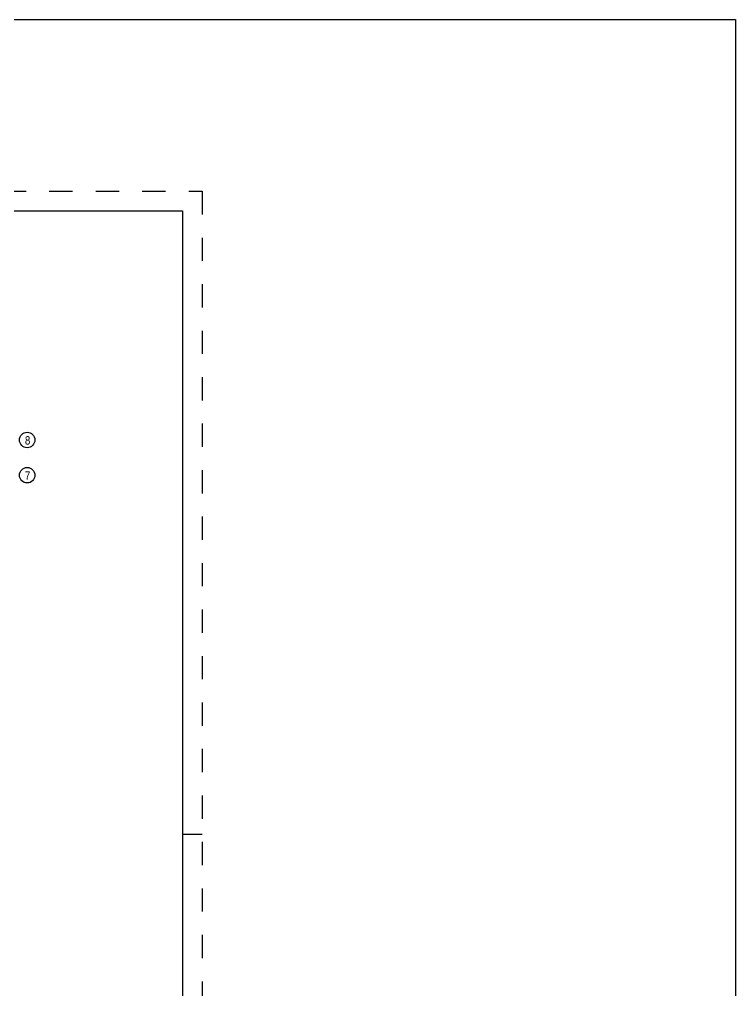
# Model space of a CAD drawing. Header units: millimetres. Extents: x -1.7 to 10.4, y -8.8 to -1.2.
# Drawn here: x 7.272 to 10.352, y -5.4 to -1.221 of the extents above; entities that cross this region are included whole.
import ezdxf

# ---------------------------------------------------------------- set-up
doc = ezdxf.new("R2010")
doc.units = ezdxf.units.MM
doc.linetypes.add('DOT', pattern=[0.25, 0, -0.25])
for name, color, linetype in [('1-notation', 5, 'Continuous'), ('hatch', 8, 'Continuous'), ('layout', 5, 'Continuous'), ('text', 5, 'Continuous')]:
    doc.layers.add(name, color=color, linetype=linetype)
doc.styles.get("Standard").update_dxf_attribs({"font": 'Arial Narrow.ttf'})

msp = doc.modelspace()

# ---------------------------------------------------------------- linework, layer by layer
at = {"layer": '1-notation'}
for centre in [(7.305, -3.0303), (7.305, -3.182)]:
    msp.add_circle(centre, 0.0333, dxfattribs=at)
at = {"layer": 'hatch'}
msp.add_lwpolyline([(-1.7318, -1.2205), (10.3516, -1.2205), (10.3516, -8.7657), (-1.7318, -8.7657)], close=True, dxfattribs=at)
at = {"layer": 'layout', "color": 1, "linetype": 'DOT', "ltscale": 0.1}
msp.add_line((8.0571, -4.7279), (7.9731, -4.7279), dxfattribs=at)
at = {"layer": 'layout', "color": 1, "linetype": 'DOT', "ltscale": 0.3}
msp.add_lwpolyline([(0, -1.96), (8.0571, -1.96), (8.0571, -7.4957), (0, -7.4957)], close=True, dxfattribs=at)
at = {"layer": 'layout', "linetype": 'Continuous'}
msp.add_lwpolyline([(0.0839, -2.044), (7.9731, -2.044), (7.9731, -7.4118), (0.0839, -7.4118)], close=True, dxfattribs=at)

# ---------------------------------------------------------------- texts
at = {"layer": 'text', "char_height": 0.036, "width": 0.009982, "attachment_point": 1}
for s, insert in [('8', (7.2954, -3.0139)), ('7', (7.2954, -3.1655))]:
    msp.add_mtext(s, dxfattribs=dict(at, insert=insert))

doc.saveas('drawing.dxf')
